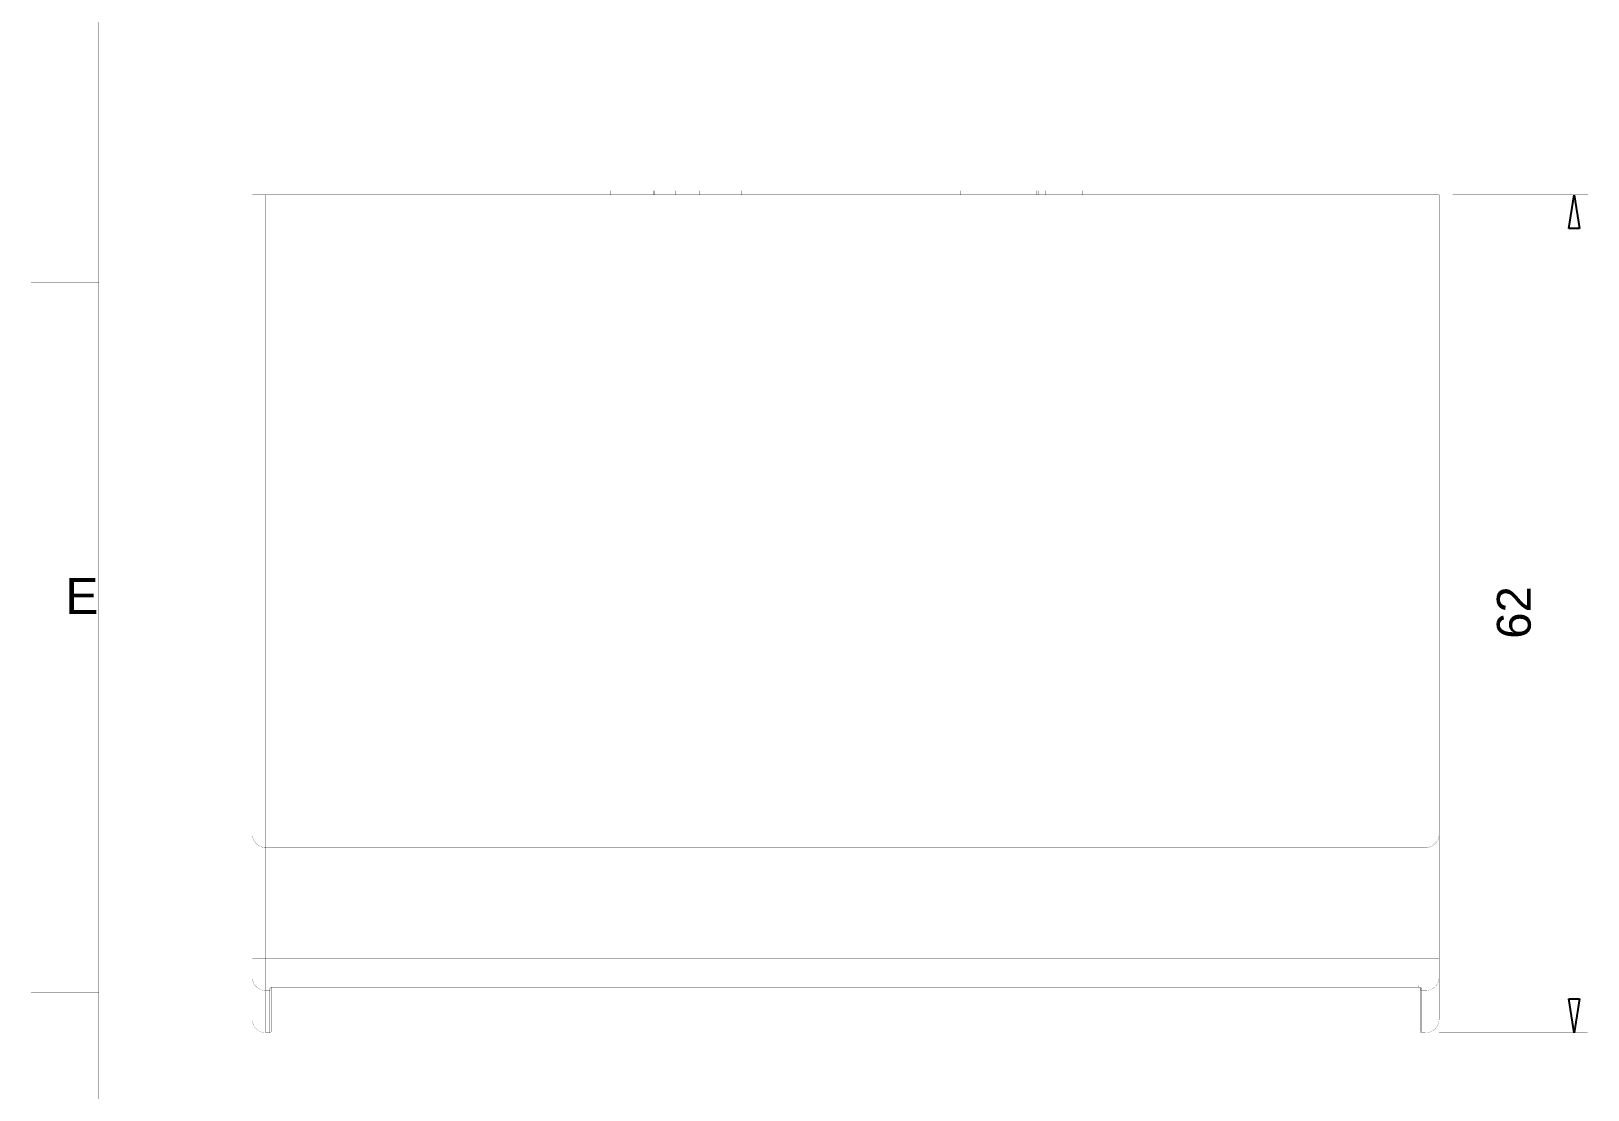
# Model space of a CAD drawing. Header units: inches. Extents: x 0 to 35.2, y -0.7 to 15.9.
# Drawn here: x 11.796 to 16.331, y 7.255 to 10.339 of the extents above; entities that cross this region are included whole.
import ezdxf

# ---------------------------------------------------------------- set-up
doc = ezdxf.new("R2010")
doc.units = ezdxf.units.IN
doc.header["$MEASUREMENT"] = 0
doc.layers.add('Board Outline', color=216, linetype='Continuous')
doc.layers.add('Dimensions', color=6, linetype='Continuous')
doc.styles.add('Arial', font='', dxfattribs={"height": 0.2})
doc.styles.get('Arial').set_extended_font_data('Arial')

msp = doc.modelspace()

# ---------------------------------------------------------------- linework, layer by layer
at = {"layer": 'Board Outline'}
for p, q in [((16.2755, 9.7636), (16.2913, 9.862)), ((16.2913, 9.862), (16.307, 9.7636)), ((16.307, 9.7636), (16.2755, 9.7636)), ((16.2913, 7.4211), (16.2755, 7.5195)), ((16.2755, 7.5195), (16.307, 7.5195)), ((16.307, 7.5195), (16.2913, 7.4211))]:
    msp.add_line(p, q, dxfattribs=at)
for points in [[(15.9369, 9.862, 0.0005, 0.0005, 0), (16.3306, 9.862, 0.0005, 0.0005, 0)], [(16.2913, 7.4211, 0.0005, 0.0005, 0), (16.2913, 9.862, 0.0005, 0.0005, 0)], [(15.8976, 7.4211, 0.0005, 0.0005, 0), (16.3306, 7.4211, 0.0005, 0.0005, 0)]]:
    msp.add_lwpolyline(points, format="xyseb", dxfattribs=at)
for points in [[(15.9368, 9.862, 0.00025, 0.00025, 1), (15.9371, 9.862, 0.00025, 0.00025, 1)], [(16.2911, 9.862, 0.00025, 0.00025, 1), (16.2914, 9.862, 0.00025, 0.00025, 1)], [(16.3305, 9.862, 0.00025, 0.00025, 1), (16.3308, 9.862, 0.00025, 0.00025, 1)], [(15.8974, 7.4211, 0.00025, 0.00025, 1), (15.8977, 7.4211, 0.00025, 0.00025, 1)], [(16.2911, 7.4211, 0.00025, 0.00025, 1), (16.2914, 7.4211, 0.00025, 0.00025, 1)], [(16.3305, 7.4211, 0.00025, 0.00025, 1), (16.3308, 7.4211, 0.00025, 0.00025, 1)]]:
    msp.add_lwpolyline(points, format="xyseb", close=True, dxfattribs=at)
at = {"layer": 'Dimensions'}
for points in [[(11.9933, -0.5315, 0.0005, 0.0005, 0), (11.9933, 15.6102, 0.0005, 0.0005, 0)], [(12.4403, 7.9998, 0.0005, 0.0005, 0), (12.4403, 9.862, 0.0005, 0.0005, 0)], [(12.4403, 9.862, 0.0005, 0.0005, 0), (12.4797, 9.862, 0.0005, 0.0005, 0)], [(12.4797, 7.9998, 0.0005, 0.0005, 0), (12.4797, 9.862, 0.0005, 0.0005, 0)], [(12.4797, 9.862, 0.0005, 0.0005, 0), (15.8582, 9.862, 0.0005, 0.0005, 0)], [(13.4829, 9.862, 0.0005, 0.0005, 0), (13.4829, 9.8738, 0.0005, 0.0005, 0)], [(13.4829, 9.8738, 0.0005, 0.0005, 0), (13.5107, 9.8738, 0.0005, 0.0005, 0)], [(13.5107, 9.862, 0.0005, 0.0005, 0), (13.5107, 9.8738, 0.0005, 0.0005, 0)], [(13.5107, 9.8738, 0.0005, 0.0005, 0), (13.5438, 9.8738, 0.0005, 0.0005, 0)], [(13.5438, 9.862, 0.0005, 0.0005, 0), (13.5438, 9.8738, 0.0005, 0.0005, 0)], [(13.5438, 9.8738, 0.0005, 0.0005, 0), (13.5884, 9.8738, 0.0005, 0.0005, 0)], [(13.5884, 9.862, 0.0005, 0.0005, 0), (13.5884, 9.8738, 0.0005, 0.0005, 0)], [(13.6102, 9.862, 0.0005, 0.0005, 0), (13.6102, 9.8738, 0.0005, 0.0005, 0)], [(13.6129, 9.862, 0.0005, 0.0005, 0), (13.6129, 9.8738, 0.0005, 0.0005, 0)], [(13.6129, 9.8738, 0.0005, 0.0005, 0), (13.672, 9.8738, 0.0005, 0.0005, 0)], [(13.672, 9.862, 0.0005, 0.0005, 0), (13.672, 9.8738, 0.0005, 0.0005, 0)], [(13.672, 9.8738, 0.0005, 0.0005, 0), (13.731, 9.8738, 0.0005, 0.0005, 0)], [(13.731, 9.862, 0.0005, 0.0005, 0), (13.731, 9.8738, 0.0005, 0.0005, 0)], [(13.734, 9.8738, 0.0005, 0.0005, 0), (13.7376, 9.8738, 0.0005, 0.0005, 0)], [(13.7376, 9.862, 0.0005, 0.0005, 0), (13.7376, 9.8738, 0.0005, 0.0005, 0)], [(13.7376, 9.8738, 0.0005, 0.0005, 0), (13.7439, 9.8738, 0.0005, 0.0005, 0)], [(13.7439, 9.862, 0.0005, 0.0005, 0), (13.7439, 9.8738, 0.0005, 0.0005, 0)], [(13.7563, 9.862, 0.0005, 0.0005, 0), (13.7563, 9.8738, 0.0005, 0.0005, 0)], [(13.7563, 9.8738, 0.0005, 0.0005, 0), (13.8657, 9.8738, 0.0005, 0.0005, 0)], [(13.8657, 9.862, 0.0005, 0.0005, 0), (13.8657, 9.8738, 0.0005, 0.0005, 0)], [(14.4768, 9.862, 0.0005, 0.0005, 0), (14.4768, 9.8738, 0.0005, 0.0005, 0)], [(14.4768, 9.8738, 0.0005, 0.0005, 0), (14.5046, 9.8738, 0.0005, 0.0005, 0)], [(14.5046, 9.862, 0.0005, 0.0005, 0), (14.5046, 9.8738, 0.0005, 0.0005, 0)], [(14.5046, 9.8738, 0.0005, 0.0005, 0), (14.5377, 9.8738, 0.0005, 0.0005, 0)], [(14.5377, 9.862, 0.0005, 0.0005, 0), (14.5377, 9.8738, 0.0005, 0.0005, 0)], [(14.5377, 9.8738, 0.0005, 0.0005, 0), (14.5824, 9.8738, 0.0005, 0.0005, 0)], [(14.5824, 9.862, 0.0005, 0.0005, 0), (14.5824, 9.8738, 0.0005, 0.0005, 0)], [(14.6041, 9.862, 0.0005, 0.0005, 0), (14.6041, 9.8738, 0.0005, 0.0005, 0)], [(14.6069, 9.862, 0.0005, 0.0005, 0), (14.6069, 9.8738, 0.0005, 0.0005, 0)], [(14.6069, 9.8738, 0.0005, 0.0005, 0), (14.6659, 9.8738, 0.0005, 0.0005, 0)], [(14.6659, 9.862, 0.0005, 0.0005, 0), (14.6659, 9.8738, 0.0005, 0.0005, 0)], [(14.6659, 9.8738, 0.0005, 0.0005, 0), (14.725, 9.8738, 0.0005, 0.0005, 0)], [(14.725, 9.862, 0.0005, 0.0005, 0), (14.725, 9.8738, 0.0005, 0.0005, 0)], [(14.7279, 9.8738, 0.0005, 0.0005, 0), (14.7315, 9.8738, 0.0005, 0.0005, 0)], [(14.7315, 9.862, 0.0005, 0.0005, 0), (14.7315, 9.8738, 0.0005, 0.0005, 0)], [(14.7315, 9.8738, 0.0005, 0.0005, 0), (14.7378, 9.8738, 0.0005, 0.0005, 0)], [(14.7378, 9.862, 0.0005, 0.0005, 0), (14.7378, 9.8738, 0.0005, 0.0005, 0)], [(14.7502, 9.862, 0.0005, 0.0005, 0), (14.7502, 9.8738, 0.0005, 0.0005, 0)], [(14.7502, 9.8738, 0.0005, 0.0005, 0), (14.8596, 9.8738, 0.0005, 0.0005, 0)], [(14.8596, 9.862, 0.0005, 0.0005, 0), (14.8596, 9.8738, 0.0005, 0.0005, 0)], [(15.8582, 7.9998, 0.0005, 0.0005, 0), (15.8582, 9.862, 0.0005, 0.0005, 0)], [(15.8582, 9.862, 0.0005, 0.0005, 0), (15.8976, 9.862, 0.0005, 0.0005, 0)], [(15.8976, 7.9998, 0.0005, 0.0005, 0), (15.8976, 9.862, 0.0005, 0.0005, 0)], [(11.7965, 9.6063, 0.0005, 0.0005, 0), (11.9933, 9.6063, 0.0005, 0.0005, 0)], [(12.4403, 7.9998, 0.0005, 0.0005, 0), (12.4797, 7.9998, 0.0005, 0.0005, 0)], [(12.4403, 7.9988, 0.0005, 0.0005, 0), (12.4403, 7.9998, 0.0005, 0.0005, 0)], [(12.4797, 7.9605, 0.0005, 0.0005, -0.414214), (12.4403, 7.9998, 0.0005, 0.0005, 0)], [(12.4403, 7.9408, 0.0005, 0.0005, 0), (12.4403, 7.9988, 0.0005, 0.0005, 0)], [(12.4797, 7.9998, 0.0005, 0.0005, 0), (15.8582, 7.9998, 0.0005, 0.0005, 0)], [(12.4797, 7.9605, 0.0005, 0.0005, 0), (12.4797, 7.9998, 0.0005, 0.0005, 0)], [(15.8582, 7.9605, 0.0005, 0.0005, 0), (15.8582, 7.9998, 0.0005, 0.0005, 0)], [(15.8582, 7.9998, 0.0005, 0.0005, 0), (15.8976, 7.9998, 0.0005, 0.0005, 0)], [(15.8976, 7.9998, 0.0005, 0.0005, -0.414214), (15.8582, 7.9605, 0.0005, 0.0005, 0)], [(15.8976, 7.9988, 0.0005, 0.0005, 0), (15.8976, 7.9998, 0.0005, 0.0005, 0)], [(15.8976, 7.9408, 0.0005, 0.0005, 0), (15.8976, 7.9988, 0.0005, 0.0005, 0)], [(12.4403, 7.9408, 0.0005, 0.0005, 0), (12.4797, 7.9408, 0.0005, 0.0005, 0)], [(12.4403, 7.6384, 0.0005, 0.0005, 0), (12.4403, 7.9408, 0.0005, 0.0005, 0)], [(12.4797, 7.9605, 0.0005, 0.0005, 0), (15.8582, 7.9605, 0.0005, 0.0005, 0)], [(12.4797, 7.9408, 0.0005, 0.0005, 0), (12.4797, 7.9605, 0.0005, 0.0005, 0)], [(12.4797, 7.9408, 0.0005, 0.0005, 0), (15.8582, 7.9408, 0.0005, 0.0005, 0)], [(12.4797, 7.6384, 0.0005, 0.0005, 0), (12.4797, 7.9408, 0.0005, 0.0005, 0)], [(15.8582, 7.9408, 0.0005, 0.0005, 0), (15.8582, 7.9605, 0.0005, 0.0005, 0)], [(15.8582, 7.9408, 0.0005, 0.0005, 0), (15.8976, 7.9408, 0.0005, 0.0005, 0)], [(15.8582, 7.6384, 0.0005, 0.0005, 0), (15.8582, 7.9408, 0.0005, 0.0005, 0)], [(15.8976, 7.6384, 0.0005, 0.0005, 0), (15.8976, 7.9408, 0.0005, 0.0005, 0)], [(12.4403, 7.6384, 0.0005, 0.0005, 0), (12.4797, 7.6384, 0.0005, 0.0005, 0)], [(12.4403, 7.5819, 0.0005, 0.0005, 0), (12.4403, 7.6384, 0.0005, 0.0005, 0)], [(12.4797, 7.5443, 0.0005, 0.0005, 0), (12.4797, 7.6384, 0.0005, 0.0005, 0)], [(12.4797, 7.6384, 0.0005, 0.0005, 0), (15.8582, 7.6384, 0.0005, 0.0005, 0)], [(15.8582, 7.5443, 0.0005, 0.0005, 0), (15.8582, 7.6384, 0.0005, 0.0005, 0)], [(15.8582, 7.6384, 0.0005, 0.0005, 0), (15.8976, 7.6384, 0.0005, 0.0005, 0)], [(15.8976, 7.5819, 0.0005, 0.0005, 0), (15.8976, 7.6384, 0.0005, 0.0005, 0)], [(12.4403, 7.4605, 0.0005, 0.0005, 0), (12.4403, 7.5819, 0.0005, 0.0005, 0)], [(12.4797, 7.5443, 0.0005, 0.0005, -0.41391), (12.4403, 7.5819, 0.0005, 0.0005, 0)], [(15.8976, 7.5819, 0.0005, 0.0005, -0.41391), (15.8582, 7.5443, 0.0005, 0.0005, 0)], [(15.8976, 7.4605, 0.0005, 0.0005, 0), (15.8976, 7.5819, 0.0005, 0.0005, 0)], [(11.7964, 7.5394, 0.0005, 0.0005, 0), (11.9934, 7.5394, 0.0005, 0.0005, 0)], [(11.7965, 7.5394, 0.0005, 0.0005, 0), (11.9933, 7.5394, 0.0005, 0.0005, 0)], [(12.4797, 7.5443, 0.0005, 0.0005, 0), (12.4915, 7.5443, 0.0005, 0.0005, 0)], [(12.4797, 7.4211, 0.0005, 0.0005, 0), (12.4797, 7.5443, 0.0005, 0.0005, 0)], [(12.4915, 7.5499, 0.0005, 0.0005, -0.072353), (12.4919, 7.5511, 0.0005, 0.0005, 0)], [(12.4927, 7.55, 0.0005, 0.0005, -0.035796), (12.4915, 7.5499, 0.0005, 0.0005, 0)], [(12.4915, 7.5443, 0.0005, 0.0005, 0), (12.4915, 7.5499, 0.0005, 0.0005, 0)], [(12.4954, 7.5481, 0.0005, 0.0005, -0.41391), (12.4915, 7.5443, 0.0005, 0.0005, 0)], [(12.4915, 7.4211, 0.0005, 0.0005, 0), (12.4915, 7.5443, 0.0005, 0.0005, 0)], [(12.4919, 7.5511, 0.0005, 0.0005, -0.100355), (12.4928, 7.5522, 0.0005, 0.0005, 0)], [(12.4954, 7.5534, 0.0005, 0.0005, -0.338097), (12.4927, 7.55, 0.0005, 0.0005, 0)], [(12.4928, 7.5522, 0.0005, 0.0005, -0.061736), (12.4945, 7.5533, 0.0005, 0.0005, 0)], [(12.4945, 7.5533, 0.0005, 0.0005, -0.094415), (12.4994, 7.5543, 0.0005, 0.0005, 0)], [(12.4951, 7.552, 0.0005, 0.0005, -0.2381), (12.4959, 7.5533, 0.0005, 0.0005, 0)], [(12.4954, 7.5481, 0.0005, 0.0005, 0), (12.4954, 7.5534, 0.0005, 0.0005, 0)], [(12.4954, 7.425, 0.0005, 0.0005, 0), (12.4954, 7.5481, 0.0005, 0.0005, 0)], [(12.4959, 7.5533, 0.0005, 0.0005, -0.071594), (12.4967, 7.5537, 0.0005, 0.0005, 0)], [(12.4967, 7.5537, 0.0005, 0.0005, -0.067873), (12.4979, 7.5539, 0.0005, 0.0005, 0)], [(12.4979, 7.5539, 0.0005, 0.0005, -0.022274), (12.4994, 7.5539, 0.0005, 0.0005, 0)], [(12.4994, 7.5543, 0.0005, 0.0005, 0), (15.8385, 7.5543, 0.0005, 0.0005, 0)], [(12.4994, 7.5538, 0.0005, 0.0005, 0), (15.8385, 7.5538, 0.0005, 0.0005, 0)], [(15.8385, 7.5543, 0.0005, 0.0005, 0), (15.8385, 7.5577, 0.0005, 0.0005, 0)], [(15.8385, 7.5543, 0.0005, 0.0005, -0.107864), (15.8434, 7.5533, 0.0005, 0.0005, 0)], [(15.8385, 7.5539, 0.0005, 0.0005, -0.093577), (15.8411, 7.5537, 0.0005, 0.0005, 0)], [(15.8411, 7.5537, 0.0005, 0.0005, -0.071474), (15.842, 7.5533, 0.0005, 0.0005, 0)], [(15.842, 7.5533, 0.0005, 0.0005, -0.128533), (15.8426, 7.5527, 0.0005, 0.0005, 0)], [(15.8425, 7.5481, 0.0005, 0.0005, 0), (15.8425, 7.5534, 0.0005, 0.0005, 0)], [(15.8452, 7.55, 0.0005, 0.0005, -0.338097), (15.8425, 7.5534, 0.0005, 0.0005, 0)], [(15.8425, 7.425, 0.0005, 0.0005, 0), (15.8425, 7.5481, 0.0005, 0.0005, 0)], [(15.8464, 7.5443, 0.0005, 0.0005, -0.41391), (15.8425, 7.5481, 0.0005, 0.0005, 0)], [(15.8426, 7.5527, 0.0005, 0.0005, -0.071365), (15.8428, 7.552, 0.0005, 0.0005, 0)], [(15.8434, 7.5533, 0.0005, 0.0005, -0.061509), (15.8451, 7.5522, 0.0005, 0.0005, 0)], [(15.8451, 7.5522, 0.0005, 0.0005, -0.189953), (15.8464, 7.5499, 0.0005, 0.0005, 0)], [(15.8464, 7.5499, 0.0005, 0.0005, -0.035796), (15.8452, 7.55, 0.0005, 0.0005, 0)], [(15.8464, 7.5443, 0.0005, 0.0005, 0), (15.8464, 7.5499, 0.0005, 0.0005, 0)], [(15.8464, 7.5443, 0.0005, 0.0005, 0), (15.8582, 7.5443, 0.0005, 0.0005, 0)], [(15.8464, 7.4211, 0.0005, 0.0005, 0), (15.8464, 7.5443, 0.0005, 0.0005, 0)], [(15.8582, 7.4211, 0.0005, 0.0005, 0), (15.8582, 7.5443, 0.0005, 0.0005, 0)], [(12.4797, 7.4211, 0.0005, 0.0005, -0.414214), (12.4403, 7.4605, 0.0005, 0.0005, 0)], [(15.8976, 7.4605, 0.0005, 0.0005, -0.414214), (15.8582, 7.4211, 0.0005, 0.0005, 0)], [(12.4797, 7.4211, 0.0005, 0.0005, 0), (12.4915, 7.4211, 0.0005, 0.0005, 0)], [(12.4954, 7.425, 0.0005, 0.0005, -0.414214), (12.4915, 7.4211, 0.0005, 0.0005, 0)], [(15.8464, 7.4211, 0.0005, 0.0005, -0.414214), (15.8425, 7.425, 0.0005, 0.0005, 0)], [(15.8464, 7.4211, 0.0005, 0.0005, 0), (15.8582, 7.4211, 0.0005, 0.0005, 0)]]:
    msp.add_lwpolyline(points, format="xyseb", dxfattribs=at)
for points in [[(12.4402, 9.862, 0.00025, 0.00025, 1), (12.4404, 9.862, 0.00025, 0.00025, 1)], [(12.4402, 9.862, 0.00025, 0.00025, 1), (12.4404, 9.862, 0.00025, 0.00025, 1)], [(12.4796, 9.862, 0.00025, 0.00025, 1), (12.4798, 9.862, 0.00025, 0.00025, 1)], [(12.4796, 9.862, 0.00025, 0.00025, 1), (12.4798, 9.862, 0.00025, 0.00025, 1)], [(12.4796, 9.862, 0.00025, 0.00025, 1), (12.4798, 9.862, 0.00025, 0.00025, 1)], [(13.4828, 9.8738, 0.00025, 0.00025, 1), (13.483, 9.8738, 0.00025, 0.00025, 1)], [(13.4828, 9.8738, 0.00025, 0.00025, 1), (13.483, 9.8738, 0.00025, 0.00025, 1)], [(13.4828, 9.862, 0.00025, 0.00025, 1), (13.483, 9.862, 0.00025, 0.00025, 1)], [(13.5106, 9.8738, 0.00025, 0.00025, 1), (13.5108, 9.8738, 0.00025, 0.00025, 1)], [(13.5106, 9.8738, 0.00025, 0.00025, 1), (13.5108, 9.8738, 0.00025, 0.00025, 1)], [(13.5106, 9.8738, 0.00025, 0.00025, 1), (13.5108, 9.8738, 0.00025, 0.00025, 1)], [(13.5106, 9.862, 0.00025, 0.00025, 1), (13.5108, 9.862, 0.00025, 0.00025, 1)], [(13.5437, 9.8738, 0.00025, 0.00025, 1), (13.5439, 9.8738, 0.00025, 0.00025, 1)], [(13.5437, 9.8738, 0.00025, 0.00025, 1), (13.5439, 9.8738, 0.00025, 0.00025, 1)], [(13.5437, 9.8738, 0.00025, 0.00025, 1), (13.5439, 9.8738, 0.00025, 0.00025, 1)], [(13.5437, 9.862, 0.00025, 0.00025, 1), (13.5439, 9.862, 0.00025, 0.00025, 1)], [(13.5883, 9.8738, 0.00025, 0.00025, 1), (13.5886, 9.8738, 0.00025, 0.00025, 1)], [(13.5883, 9.8738, 0.00025, 0.00025, 1), (13.5886, 9.8738, 0.00025, 0.00025, 1)], [(13.5883, 9.862, 0.00025, 0.00025, 1), (13.5886, 9.862, 0.00025, 0.00025, 1)], [(13.61, 9.8738, 0.00025, 0.00025, 1), (13.6103, 9.8738, 0.00025, 0.00025, 1)], [(13.61, 9.862, 0.00025, 0.00025, 1), (13.6103, 9.862, 0.00025, 0.00025, 1)], [(13.6128, 9.8738, 0.00025, 0.00025, 1), (13.613, 9.8738, 0.00025, 0.00025, 1)], [(13.6128, 9.8738, 0.00025, 0.00025, 1), (13.613, 9.8738, 0.00025, 0.00025, 1)], [(13.6128, 9.862, 0.00025, 0.00025, 1), (13.613, 9.862, 0.00025, 0.00025, 1)], [(13.6719, 9.8738, 0.00025, 0.00025, 1), (13.6721, 9.8738, 0.00025, 0.00025, 1)], [(13.6719, 9.8738, 0.00025, 0.00025, 1), (13.6721, 9.8738, 0.00025, 0.00025, 1)], [(13.6719, 9.8738, 0.00025, 0.00025, 1), (13.6721, 9.8738, 0.00025, 0.00025, 1)], [(13.6719, 9.862, 0.00025, 0.00025, 1), (13.6721, 9.862, 0.00025, 0.00025, 1)], [(13.7309, 9.8738, 0.00025, 0.00025, 1), (13.7312, 9.8738, 0.00025, 0.00025, 1)], [(13.7309, 9.8738, 0.00025, 0.00025, 1), (13.7312, 9.8738, 0.00025, 0.00025, 1)], [(13.7309, 9.862, 0.00025, 0.00025, 1), (13.7312, 9.862, 0.00025, 0.00025, 1)], [(13.7338, 9.8738, 0.00025, 0.00025, 1), (13.7341, 9.8738, 0.00025, 0.00025, 1)], [(13.7374, 9.8738, 0.00025, 0.00025, 1), (13.7377, 9.8738, 0.00025, 0.00025, 1)], [(13.7374, 9.8738, 0.00025, 0.00025, 1), (13.7377, 9.8738, 0.00025, 0.00025, 1)], [(13.7374, 9.8738, 0.00025, 0.00025, 1), (13.7377, 9.8738, 0.00025, 0.00025, 1)], [(13.7374, 9.862, 0.00025, 0.00025, 1), (13.7377, 9.862, 0.00025, 0.00025, 1)], [(13.7437, 9.8738, 0.00025, 0.00025, 1), (13.744, 9.8738, 0.00025, 0.00025, 1)], [(13.7437, 9.8738, 0.00025, 0.00025, 1), (13.744, 9.8738, 0.00025, 0.00025, 1)], [(13.7437, 9.862, 0.00025, 0.00025, 1), (13.744, 9.862, 0.00025, 0.00025, 1)], [(13.7561, 9.8738, 0.00025, 0.00025, 1), (13.7564, 9.8738, 0.00025, 0.00025, 1)], [(13.7561, 9.8738, 0.00025, 0.00025, 1), (13.7564, 9.8738, 0.00025, 0.00025, 1)], [(13.7561, 9.862, 0.00025, 0.00025, 1), (13.7564, 9.862, 0.00025, 0.00025, 1)], [(13.8656, 9.8738, 0.00025, 0.00025, 1), (13.8658, 9.8738, 0.00025, 0.00025, 1)], [(13.8656, 9.8738, 0.00025, 0.00025, 1), (13.8658, 9.8738, 0.00025, 0.00025, 1)], [(13.8656, 9.862, 0.00025, 0.00025, 1), (13.8658, 9.862, 0.00025, 0.00025, 1)], [(14.4767, 9.8738, 0.00025, 0.00025, 1), (14.4769, 9.8738, 0.00025, 0.00025, 1)], [(14.4767, 9.8738, 0.00025, 0.00025, 1), (14.4769, 9.8738, 0.00025, 0.00025, 1)], [(14.4767, 9.862, 0.00025, 0.00025, 1), (14.4769, 9.862, 0.00025, 0.00025, 1)], [(14.5045, 9.8738, 0.00025, 0.00025, 1), (14.5048, 9.8738, 0.00025, 0.00025, 1)], [(14.5045, 9.8738, 0.00025, 0.00025, 1), (14.5048, 9.8738, 0.00025, 0.00025, 1)], [(14.5045, 9.8738, 0.00025, 0.00025, 1), (14.5048, 9.8738, 0.00025, 0.00025, 1)], [(14.5045, 9.862, 0.00025, 0.00025, 1), (14.5048, 9.862, 0.00025, 0.00025, 1)], [(14.5376, 9.8738, 0.00025, 0.00025, 1), (14.5379, 9.8738, 0.00025, 0.00025, 1)], [(14.5376, 9.8738, 0.00025, 0.00025, 1), (14.5379, 9.8738, 0.00025, 0.00025, 1)], [(14.5376, 9.8738, 0.00025, 0.00025, 1), (14.5379, 9.8738, 0.00025, 0.00025, 1)], [(14.5376, 9.862, 0.00025, 0.00025, 1), (14.5379, 9.862, 0.00025, 0.00025, 1)], [(14.5822, 9.8738, 0.00025, 0.00025, 1), (14.5825, 9.8738, 0.00025, 0.00025, 1)], [(14.5822, 9.8738, 0.00025, 0.00025, 1), (14.5825, 9.8738, 0.00025, 0.00025, 1)], [(14.5822, 9.862, 0.00025, 0.00025, 1), (14.5825, 9.862, 0.00025, 0.00025, 1)], [(14.604, 9.8738, 0.00025, 0.00025, 1), (14.6042, 9.8738, 0.00025, 0.00025, 1)], [(14.604, 9.862, 0.00025, 0.00025, 1), (14.6042, 9.862, 0.00025, 0.00025, 1)], [(14.6067, 9.8738, 0.00025, 0.00025, 1), (14.607, 9.8738, 0.00025, 0.00025, 1)], [(14.6067, 9.8738, 0.00025, 0.00025, 1), (14.607, 9.8738, 0.00025, 0.00025, 1)], [(14.6067, 9.862, 0.00025, 0.00025, 1), (14.607, 9.862, 0.00025, 0.00025, 1)], [(14.6658, 9.8738, 0.00025, 0.00025, 1), (14.666, 9.8738, 0.00025, 0.00025, 1)], [(14.6658, 9.8738, 0.00025, 0.00025, 1), (14.666, 9.8738, 0.00025, 0.00025, 1)], [(14.6658, 9.8738, 0.00025, 0.00025, 1), (14.666, 9.8738, 0.00025, 0.00025, 1)], [(14.6658, 9.862, 0.00025, 0.00025, 1), (14.666, 9.862, 0.00025, 0.00025, 1)], [(14.7248, 9.8738, 0.00025, 0.00025, 1), (14.7251, 9.8738, 0.00025, 0.00025, 1)], [(14.7248, 9.8738, 0.00025, 0.00025, 1), (14.7251, 9.8738, 0.00025, 0.00025, 1)], [(14.7248, 9.862, 0.00025, 0.00025, 1), (14.7251, 9.862, 0.00025, 0.00025, 1)], [(14.7278, 9.8738, 0.00025, 0.00025, 1), (14.728, 9.8738, 0.00025, 0.00025, 1)], [(14.7314, 9.8738, 0.00025, 0.00025, 1), (14.7316, 9.8738, 0.00025, 0.00025, 1)], [(14.7314, 9.8738, 0.00025, 0.00025, 1), (14.7316, 9.8738, 0.00025, 0.00025, 1)], [(14.7314, 9.8738, 0.00025, 0.00025, 1), (14.7316, 9.8738, 0.00025, 0.00025, 1)], [(14.7314, 9.862, 0.00025, 0.00025, 1), (14.7316, 9.862, 0.00025, 0.00025, 1)], [(14.7377, 9.8738, 0.00025, 0.00025, 1), (14.7379, 9.8738, 0.00025, 0.00025, 1)], [(14.7377, 9.8738, 0.00025, 0.00025, 1), (14.7379, 9.8738, 0.00025, 0.00025, 1)], [(14.7377, 9.862, 0.00025, 0.00025, 1), (14.7379, 9.862, 0.00025, 0.00025, 1)], [(14.7501, 9.8738, 0.00025, 0.00025, 1), (14.7503, 9.8738, 0.00025, 0.00025, 1)], [(14.7501, 9.8738, 0.00025, 0.00025, 1), (14.7503, 9.8738, 0.00025, 0.00025, 1)], [(14.7501, 9.862, 0.00025, 0.00025, 1), (14.7503, 9.862, 0.00025, 0.00025, 1)], [(14.8595, 9.8738, 0.00025, 0.00025, 1), (14.8598, 9.8738, 0.00025, 0.00025, 1)], [(14.8595, 9.8738, 0.00025, 0.00025, 1), (14.8598, 9.8738, 0.00025, 0.00025, 1)], [(14.8595, 9.862, 0.00025, 0.00025, 1), (14.8598, 9.862, 0.00025, 0.00025, 1)], [(15.8581, 9.862, 0.00025, 0.00025, 1), (15.8583, 9.862, 0.00025, 0.00025, 1)], [(15.8581, 9.862, 0.00025, 0.00025, 1), (15.8583, 9.862, 0.00025, 0.00025, 1)], [(15.8581, 9.862, 0.00025, 0.00025, 1), (15.8583, 9.862, 0.00025, 0.00025, 1)], [(15.8974, 9.862, 0.00025, 0.00025, 1), (15.8977, 9.862, 0.00025, 0.00025, 1)], [(15.8974, 9.862, 0.00025, 0.00025, 1), (15.8977, 9.862, 0.00025, 0.00025, 1)], [(11.7963, 9.6063, 0.00025, 0.00025, 1), (11.7966, 9.6063, 0.00025, 0.00025, 1)], [(11.9932, 9.6063, 0.00025, 0.00025, 1), (11.9934, 9.6063, 0.00025, 0.00025, 1)], [(12.4402, 7.9998, 0.00025, 0.00025, 1), (12.4404, 7.9998, 0.00025, 0.00025, 1)], [(12.4402, 7.9998, 0.00025, 0.00025, 1), (12.4404, 7.9998, 0.00025, 0.00025, 1)], [(12.4402, 7.9998, 0.00025, 0.00025, 1), (12.4404, 7.9998, 0.00025, 0.00025, 1)], [(12.4402, 7.9998, 0.00025, 0.00025, 1), (12.4404, 7.9998, 0.00025, 0.00025, 1)], [(12.4402, 7.9988, 0.00025, 0.00025, 1), (12.4404, 7.9988, 0.00025, 0.00025, 1)], [(12.4402, 7.9988, 0.00025, 0.00025, 1), (12.4404, 7.9988, 0.00025, 0.00025, 1)], [(12.4796, 7.9998, 0.00025, 0.00025, 1), (12.4798, 7.9998, 0.00025, 0.00025, 1)], [(12.4796, 7.9998, 0.00025, 0.00025, 1), (12.4798, 7.9998, 0.00025, 0.00025, 1)], [(12.4796, 7.9998, 0.00025, 0.00025, 1), (12.4798, 7.9998, 0.00025, 0.00025, 1)], [(12.4796, 7.9998, 0.00025, 0.00025, 1), (12.4798, 7.9998, 0.00025, 0.00025, 1)], [(15.8581, 7.9998, 0.00025, 0.00025, 1), (15.8583, 7.9998, 0.00025, 0.00025, 1)], [(15.8581, 7.9998, 0.00025, 0.00025, 1), (15.8583, 7.9998, 0.00025, 0.00025, 1)], [(15.8581, 7.9998, 0.00025, 0.00025, 1), (15.8583, 7.9998, 0.00025, 0.00025, 1)], [(15.8581, 7.9998, 0.00025, 0.00025, 1), (15.8583, 7.9998, 0.00025, 0.00025, 1)], [(15.8974, 7.9998, 0.00025, 0.00025, 1), (15.8977, 7.9998, 0.00025, 0.00025, 1)], [(15.8974, 7.9998, 0.00025, 0.00025, 1), (15.8977, 7.9998, 0.00025, 0.00025, 1)], [(15.8974, 7.9998, 0.00025, 0.00025, 1), (15.8977, 7.9998, 0.00025, 0.00025, 1)], [(15.8974, 7.9998, 0.00025, 0.00025, 1), (15.8977, 7.9998, 0.00025, 0.00025, 1)], [(15.8974, 7.9988, 0.00025, 0.00025, 1), (15.8977, 7.9988, 0.00025, 0.00025, 1)], [(15.8974, 7.9988, 0.00025, 0.00025, 1), (15.8977, 7.9988, 0.00025, 0.00025, 1)], [(12.4402, 7.9408, 0.00025, 0.00025, 1), (12.4404, 7.9408, 0.00025, 0.00025, 1)], [(12.4402, 7.9408, 0.00025, 0.00025, 1), (12.4404, 7.9408, 0.00025, 0.00025, 1)], [(12.4402, 7.9408, 0.00025, 0.00025, 1), (12.4404, 7.9408, 0.00025, 0.00025, 1)], [(12.4796, 7.9605, 0.00025, 0.00025, 1), (12.4798, 7.9605, 0.00025, 0.00025, 1)], [(12.4796, 7.9605, 0.00025, 0.00025, 1), (12.4798, 7.9605, 0.00025, 0.00025, 1)], [(12.4796, 7.9605, 0.00025, 0.00025, 1), (12.4798, 7.9605, 0.00025, 0.00025, 1)], [(12.4796, 7.9605, 0.00025, 0.00025, 1), (12.4798, 7.9605, 0.00025, 0.00025, 1)], [(12.4796, 7.9408, 0.00025, 0.00025, 1), (12.4798, 7.9408, 0.00025, 0.00025, 1)], [(12.4796, 7.9408, 0.00025, 0.00025, 1), (12.4798, 7.9408, 0.00025, 0.00025, 1)], [(12.4796, 7.9408, 0.00025, 0.00025, 1), (12.4798, 7.9408, 0.00025, 0.00025, 1)], [(12.4796, 7.9408, 0.00025, 0.00025, 1), (12.4798, 7.9408, 0.00025, 0.00025, 1)], [(15.8581, 7.9605, 0.00025, 0.00025, 1), (15.8583, 7.9605, 0.00025, 0.00025, 1)], [(15.8581, 7.9605, 0.00025, 0.00025, 1), (15.8583, 7.9605, 0.00025, 0.00025, 1)], [(15.8581, 7.9605, 0.00025, 0.00025, 1), (15.8583, 7.9605, 0.00025, 0.00025, 1)], [(15.8581, 7.9605, 0.00025, 0.00025, 1), (15.8583, 7.9605, 0.00025, 0.00025, 1)], [(15.8581, 7.9408, 0.00025, 0.00025, 1), (15.8583, 7.9408, 0.00025, 0.00025, 1)], [(15.8581, 7.9408, 0.00025, 0.00025, 1), (15.8583, 7.9408, 0.00025, 0.00025, 1)], [(15.8581, 7.9408, 0.00025, 0.00025, 1), (15.8583, 7.9408, 0.00025, 0.00025, 1)], [(15.8581, 7.9408, 0.00025, 0.00025, 1), (15.8583, 7.9408, 0.00025, 0.00025, 1)], [(15.8974, 7.9408, 0.00025, 0.00025, 1), (15.8977, 7.9408, 0.00025, 0.00025, 1)], [(15.8974, 7.9408, 0.00025, 0.00025, 1), (15.8977, 7.9408, 0.00025, 0.00025, 1)], [(15.8974, 7.9408, 0.00025, 0.00025, 1), (15.8977, 7.9408, 0.00025, 0.00025, 1)], [(12.4402, 7.6384, 0.00025, 0.00025, 1), (12.4404, 7.6384, 0.00025, 0.00025, 1)], [(12.4402, 7.6384, 0.00025, 0.00025, 1), (12.4404, 7.6384, 0.00025, 0.00025, 1)], [(12.4402, 7.6384, 0.00025, 0.00025, 1), (12.4404, 7.6384, 0.00025, 0.00025, 1)], [(12.4796, 7.6384, 0.00025, 0.00025, 1), (12.4798, 7.6384, 0.00025, 0.00025, 1)], [(12.4796, 7.6384, 0.00025, 0.00025, 1), (12.4798, 7.6384, 0.00025, 0.00025, 1)], [(12.4796, 7.6384, 0.00025, 0.00025, 1), (12.4798, 7.6384, 0.00025, 0.00025, 1)], [(12.4796, 7.6384, 0.00025, 0.00025, 1), (12.4798, 7.6384, 0.00025, 0.00025, 1)], [(15.8581, 7.6384, 0.00025, 0.00025, 1), (15.8583, 7.6384, 0.00025, 0.00025, 1)], [(15.8581, 7.6384, 0.00025, 0.00025, 1), (15.8583, 7.6384, 0.00025, 0.00025, 1)], [(15.8581, 7.6384, 0.00025, 0.00025, 1), (15.8583, 7.6384, 0.00025, 0.00025, 1)], [(15.8581, 7.6384, 0.00025, 0.00025, 1), (15.8583, 7.6384, 0.00025, 0.00025, 1)], [(15.8974, 7.6384, 0.00025, 0.00025, 1), (15.8977, 7.6384, 0.00025, 0.00025, 1)], [(15.8974, 7.6384, 0.00025, 0.00025, 1), (15.8977, 7.6384, 0.00025, 0.00025, 1)], [(15.8974, 7.6384, 0.00025, 0.00025, 1), (15.8977, 7.6384, 0.00025, 0.00025, 1)], [(12.4402, 7.5819, 0.00025, 0.00025, 1), (12.4404, 7.5819, 0.00025, 0.00025, 1)], [(12.4402, 7.5819, 0.00025, 0.00025, 1), (12.4404, 7.5819, 0.00025, 0.00025, 1)], [(12.4402, 7.5819, 0.00025, 0.00025, 1), (12.4404, 7.5819, 0.00025, 0.00025, 1)], [(15.8974, 7.5819, 0.00025, 0.00025, 1), (15.8977, 7.5819, 0.00025, 0.00025, 1)], [(15.8974, 7.5819, 0.00025, 0.00025, 1), (15.8977, 7.5819, 0.00025, 0.00025, 1)], [(15.8974, 7.5819, 0.00025, 0.00025, 1), (15.8977, 7.5819, 0.00025, 0.00025, 1)], [(11.7963, 7.5394, 0.00025, 0.00025, 1), (11.7966, 7.5394, 0.00025, 0.00025, 1)], [(11.7963, 7.5394, 0.00025, 0.00025, 1), (11.7966, 7.5394, 0.00025, 0.00025, 1)], [(11.9932, 7.5394, 0.00025, 0.00025, 1), (11.9935, 7.5394, 0.00025, 0.00025, 1)], [(11.9932, 7.5394, 0.00025, 0.00025, 1), (11.9934, 7.5394, 0.00025, 0.00025, 1)], [(12.4796, 7.5443, 0.00025, 0.00025, 1), (12.4798, 7.5443, 0.00025, 0.00025, 1)], [(12.4796, 7.5443, 0.00025, 0.00025, 1), (12.4798, 7.5443, 0.00025, 0.00025, 1)], [(12.4796, 7.5443, 0.00025, 0.00025, 1), (12.4798, 7.5443, 0.00025, 0.00025, 1)], [(12.4796, 7.5443, 0.00025, 0.00025, 1), (12.4798, 7.5443, 0.00025, 0.00025, 1)], [(12.4914, 7.5499, 0.00025, 0.00025, 1), (12.4916, 7.5499, 0.00025, 0.00025, 1)], [(12.4914, 7.5499, 0.00025, 0.00025, 1), (12.4916, 7.5499, 0.00025, 0.00025, 1)], [(12.4914, 7.5499, 0.00025, 0.00025, 1), (12.4916, 7.5499, 0.00025, 0.00025, 1)], [(12.4914, 7.5443, 0.00025, 0.00025, 1), (12.4916, 7.5443, 0.00025, 0.00025, 1)], [(12.4914, 7.5443, 0.00025, 0.00025, 1), (12.4916, 7.5443, 0.00025, 0.00025, 1)], [(12.4914, 7.5443, 0.00025, 0.00025, 1), (12.4916, 7.5443, 0.00025, 0.00025, 1)], [(12.4914, 7.5443, 0.00025, 0.00025, 1), (12.4916, 7.5443, 0.00025, 0.00025, 1)], [(12.4917, 7.5511, 0.00025, 0.00025, 1), (12.492, 7.5511, 0.00025, 0.00025, 1)], [(12.4917, 7.5511, 0.00025, 0.00025, 1), (12.492, 7.5511, 0.00025, 0.00025, 1)], [(12.4926, 7.55, 0.00025, 0.00025, 1), (12.4928, 7.55, 0.00025, 0.00025, 1)], [(12.4926, 7.55, 0.00025, 0.00025, 1), (12.4928, 7.55, 0.00025, 0.00025, 1)], [(12.4927, 7.5522, 0.00025, 0.00025, 1), (12.493, 7.5522, 0.00025, 0.00025, 1)], [(12.4927, 7.5522, 0.00025, 0.00025, 1), (12.493, 7.5522, 0.00025, 0.00025, 1)], [(12.4944, 7.5533, 0.00025, 0.00025, 1), (12.4946, 7.5533, 0.00025, 0.00025, 1)], [(12.4944, 7.5533, 0.00025, 0.00025, 1), (12.4946, 7.5533, 0.00025, 0.00025, 1)], [(12.495, 7.552, 0.00025, 0.00025, 1), (12.4953, 7.552, 0.00025, 0.00025, 1)], [(12.4953, 7.5534, 0.00025, 0.00025, 1), (12.4956, 7.5534, 0.00025, 0.00025, 1)], [(12.4953, 7.5534, 0.00025, 0.00025, 1), (12.4956, 7.5534, 0.00025, 0.00025, 1)], [(12.4953, 7.5481, 0.00025, 0.00025, 1), (12.4956, 7.5481, 0.00025, 0.00025, 1)], [(12.4953, 7.5481, 0.00025, 0.00025, 1), (12.4956, 7.5481, 0.00025, 0.00025, 1)], [(12.4953, 7.5481, 0.00025, 0.00025, 1), (12.4956, 7.5481, 0.00025, 0.00025, 1)], [(12.4957, 7.5533, 0.00025, 0.00025, 1), (12.496, 7.5533, 0.00025, 0.00025, 1)], [(12.4957, 7.5533, 0.00025, 0.00025, 1), (12.496, 7.5533, 0.00025, 0.00025, 1)], [(12.4966, 7.5537, 0.00025, 0.00025, 1), (12.4969, 7.5537, 0.00025, 0.00025, 1)], [(12.4966, 7.5537, 0.00025, 0.00025, 1), (12.4969, 7.5537, 0.00025, 0.00025, 1)], [(12.4978, 7.5539, 0.00025, 0.00025, 1), (12.4981, 7.5539, 0.00025, 0.00025, 1)], [(12.4978, 7.5539, 0.00025, 0.00025, 1), (12.4981, 7.5539, 0.00025, 0.00025, 1)], [(12.4993, 7.5543, 0.00025, 0.00025, 1), (12.4995, 7.5543, 0.00025, 0.00025, 1)], [(12.4993, 7.5543, 0.00025, 0.00025, 1), (12.4995, 7.5543, 0.00025, 0.00025, 1)], [(12.4993, 7.5539, 0.00025, 0.00025, 1), (12.4995, 7.5539, 0.00025, 0.00025, 1)], [(12.4993, 7.5538, 0.00025, 0.00025, 1), (12.4995, 7.5538, 0.00025, 0.00025, 1)], [(15.8384, 7.5577, 0.00025, 0.00025, 1), (15.8386, 7.5577, 0.00025, 0.00025, 1)], [(15.8384, 7.5543, 0.00025, 0.00025, 1), (15.8386, 7.5543, 0.00025, 0.00025, 1)], [(15.8384, 7.5543, 0.00025, 0.00025, 1), (15.8386, 7.5543, 0.00025, 0.00025, 1)], [(15.8384, 7.5543, 0.00025, 0.00025, 1), (15.8386, 7.5543, 0.00025, 0.00025, 1)], [(15.8384, 7.5539, 0.00025, 0.00025, 1), (15.8386, 7.5539, 0.00025, 0.00025, 1)], [(15.8384, 7.5538, 0.00025, 0.00025, 1), (15.8386, 7.5538, 0.00025, 0.00025, 1)], [(15.841, 7.5537, 0.00025, 0.00025, 1), (15.8413, 7.5537, 0.00025, 0.00025, 1)], [(15.841, 7.5537, 0.00025, 0.00025, 1), (15.8413, 7.5537, 0.00025, 0.00025, 1)], [(15.8419, 7.5533, 0.00025, 0.00025, 1), (15.8422, 7.5533, 0.00025, 0.00025, 1)], [(15.8419, 7.5533, 0.00025, 0.00025, 1), (15.8422, 7.5533, 0.00025, 0.00025, 1)], [(15.8423, 7.5534, 0.00025, 0.00025, 1), (15.8426, 7.5534, 0.00025, 0.00025, 1)], [(15.8423, 7.5534, 0.00025, 0.00025, 1), (15.8426, 7.5534, 0.00025, 0.00025, 1)], [(15.8423, 7.5481, 0.00025, 0.00025, 1), (15.8426, 7.5481, 0.00025, 0.00025, 1)], [(15.8423, 7.5481, 0.00025, 0.00025, 1), (15.8426, 7.5481, 0.00025, 0.00025, 1)], [(15.8423, 7.5481, 0.00025, 0.00025, 1), (15.8426, 7.5481, 0.00025, 0.00025, 1)], [(15.8424, 7.5527, 0.00025, 0.00025, 1), (15.8427, 7.5527, 0.00025, 0.00025, 1)], [(15.8424, 7.5527, 0.00025, 0.00025, 1), (15.8427, 7.5527, 0.00025, 0.00025, 1)], [(15.8426, 7.552, 0.00025, 0.00025, 1), (15.8429, 7.552, 0.00025, 0.00025, 1)], [(15.8433, 7.5533, 0.00025, 0.00025, 1), (15.8435, 7.5533, 0.00025, 0.00025, 1)], [(15.8433, 7.5533, 0.00025, 0.00025, 1), (15.8435, 7.5533, 0.00025, 0.00025, 1)], [(15.8449, 7.5522, 0.00025, 0.00025, 1), (15.8452, 7.5522, 0.00025, 0.00025, 1)], [(15.8449, 7.5522, 0.00025, 0.00025, 1), (15.8452, 7.5522, 0.00025, 0.00025, 1)], [(15.845, 7.55, 0.00025, 0.00025, 1), (15.8453, 7.55, 0.00025, 0.00025, 1)], [(15.845, 7.55, 0.00025, 0.00025, 1), (15.8453, 7.55, 0.00025, 0.00025, 1)], [(15.8463, 7.5499, 0.00025, 0.00025, 1), (15.8465, 7.5499, 0.00025, 0.00025, 1)], [(15.8463, 7.5499, 0.00025, 0.00025, 1), (15.8465, 7.5499, 0.00025, 0.00025, 1)], [(15.8463, 7.5499, 0.00025, 0.00025, 1), (15.8465, 7.5499, 0.00025, 0.00025, 1)], [(15.8463, 7.5443, 0.00025, 0.00025, 1), (15.8465, 7.5443, 0.00025, 0.00025, 1)], [(15.8463, 7.5443, 0.00025, 0.00025, 1), (15.8465, 7.5443, 0.00025, 0.00025, 1)], [(15.8463, 7.5443, 0.00025, 0.00025, 1), (15.8465, 7.5443, 0.00025, 0.00025, 1)], [(15.8463, 7.5443, 0.00025, 0.00025, 1), (15.8465, 7.5443, 0.00025, 0.00025, 1)], [(15.8581, 7.5443, 0.00025, 0.00025, 1), (15.8583, 7.5443, 0.00025, 0.00025, 1)], [(15.8581, 7.5443, 0.00025, 0.00025, 1), (15.8583, 7.5443, 0.00025, 0.00025, 1)], [(15.8581, 7.5443, 0.00025, 0.00025, 1), (15.8583, 7.5443, 0.00025, 0.00025, 1)], [(15.8581, 7.5443, 0.00025, 0.00025, 1), (15.8583, 7.5443, 0.00025, 0.00025, 1)], [(12.4402, 7.4605, 0.00025, 0.00025, 1), (12.4404, 7.4605, 0.00025, 0.00025, 1)], [(12.4402, 7.4605, 0.00025, 0.00025, 1), (12.4404, 7.4605, 0.00025, 0.00025, 1)], [(15.8974, 7.4605, 0.00025, 0.00025, 1), (15.8977, 7.4605, 0.00025, 0.00025, 1)], [(15.8974, 7.4605, 0.00025, 0.00025, 1), (15.8977, 7.4605, 0.00025, 0.00025, 1)], [(12.4796, 7.4211, 0.00025, 0.00025, 1), (12.4798, 7.4211, 0.00025, 0.00025, 1)], [(12.4796, 7.4211, 0.00025, 0.00025, 1), (12.4798, 7.4211, 0.00025, 0.00025, 1)], [(12.4796, 7.4211, 0.00025, 0.00025, 1), (12.4798, 7.4211, 0.00025, 0.00025, 1)], [(12.4914, 7.4211, 0.00025, 0.00025, 1), (12.4916, 7.4211, 0.00025, 0.00025, 1)], [(12.4914, 7.4211, 0.00025, 0.00025, 1), (12.4916, 7.4211, 0.00025, 0.00025, 1)], [(12.4914, 7.4211, 0.00025, 0.00025, 1), (12.4916, 7.4211, 0.00025, 0.00025, 1)], [(12.4953, 7.425, 0.00025, 0.00025, 1), (12.4956, 7.425, 0.00025, 0.00025, 1)], [(12.4953, 7.425, 0.00025, 0.00025, 1), (12.4956, 7.425, 0.00025, 0.00025, 1)], [(15.8423, 7.425, 0.00025, 0.00025, 1), (15.8426, 7.425, 0.00025, 0.00025, 1)], [(15.8423, 7.425, 0.00025, 0.00025, 1), (15.8426, 7.425, 0.00025, 0.00025, 1)], [(15.8463, 7.4211, 0.00025, 0.00025, 1), (15.8465, 7.4211, 0.00025, 0.00025, 1)], [(15.8463, 7.4211, 0.00025, 0.00025, 1), (15.8465, 7.4211, 0.00025, 0.00025, 1)], [(15.8463, 7.4211, 0.00025, 0.00025, 1), (15.8465, 7.4211, 0.00025, 0.00025, 1)], [(15.8581, 7.4211, 0.00025, 0.00025, 1), (15.8583, 7.4211, 0.00025, 0.00025, 1)], [(15.8581, 7.4211, 0.00025, 0.00025, 1), (15.8583, 7.4211, 0.00025, 0.00025, 1)], [(15.8581, 7.4211, 0.00025, 0.00025, 1), (15.8583, 7.4211, 0.00025, 0.00025, 1)]]:
    msp.add_lwpolyline(points, format="xyseb", close=True, dxfattribs=at)

# ---------------------------------------------------------------- texts
at = {"layer": 'Board Outline', "style": 'Arial'}
msp.add_text('62', height=0.09843, rotation=90, dxfattribs=at).set_placement((16.1644, 8.5688))
at = {"layer": 'Dimensions', "style": 'Arial'}
msp.add_text('E', height=0.1042, dxfattribs=at).set_placement((11.8951, 8.6412))

doc.saveas('drawing.dxf')
